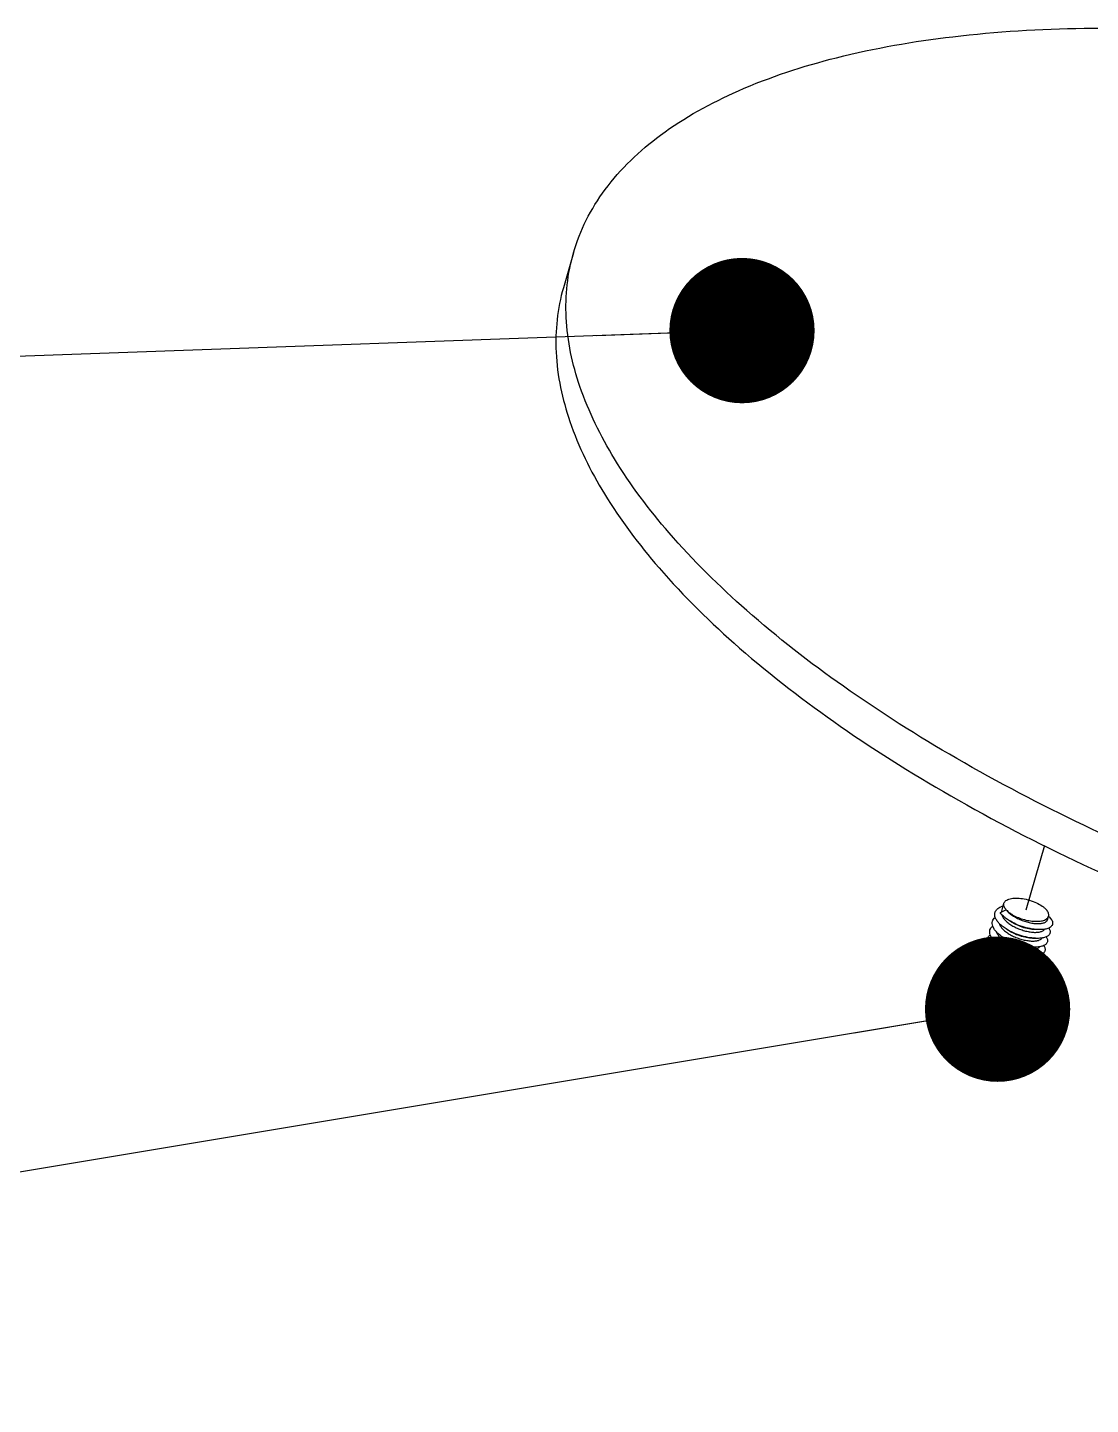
# Model space of a CAD drawing. Header units: millimetres. Extents: x -1 to 407, y -1 to 283.
# Drawn here: x 191.29 to 204.46, y 204.52 to 221.57 of the extents above; entities that cross this region are included whole.
import ezdxf

# ---------------------------------------------------------------- set-up
doc = ezdxf.new("R2010")
doc.units = ezdxf.units.MM
doc.header["$LTSCALE"] = 23.1
doc.linetypes.add('DASHED', pattern=[0.2, 0.1, -0.1])
doc.layers.get('0').update_dxf_attribs({"linetype": 'CONTINUOUS'})
for name, color, linetype in [('0014-HEAT-SINK', 7, 'CONTINUOUS'), ('03_ALL_AXES', 7, 'CONTINUOUS'), ('20_ALL_FEATURES', 7, 'CONTINUOUS')]:
    doc.layers.add(name, color=color, linetype=linetype)
doc.styles.get("Standard").update_dxf_attribs({"font": 'txt', "width": 0.6})
doc.dimstyles.get("Standard").update_dxf_attribs({"dimtxt": 2.5, "dimasz": 1.8, "dimexe": 0.05, "dimexo": 0.0625, "dimtad": 1, "dimzin": 0, "dimdsep": 46, "dimtxsty": 'Standard', "dimcen": 0.09, "dimadec": 0, "dimazin": 0, "dimtol": 1, "dimtp": 0.01, "dimtm": 0.01, "dimtfac": 1, "dimtofl": 0, "dimtmove": 0, "dimatfit": 3, "dimfxl": 1, "dimtolj": 1, "dimtzin": 0, "dimarcsym": 0})

msp = doc.modelspace()

# ---------------------------------------------------------------- linework, layer by layer
at = {"color": 4, "linetype": 'DASHED'}
msp.add_line((203.664, 210.644), (203.895, 211.444), dxfattribs=at)
at = {"layer": '0014-HEAT-SINK', "color": 7, "linetype": 'Continuous'}
msp.add_line((198.054, 218.778), (197.929, 218.345), dxfattribs=at)
for points, knots in [([(198.054, 218.778), (198.094, 218.917), (198.202, 219.191), (198.527, 219.715), (199.147, 220.301), (200.136, 220.842), (201.364, 221.241), (202.806, 221.49), (204.427, 221.586), (206.189, 221.527), (208.707, 221.236), (211.884, 220.509), (214.927, 219.37), (217.155, 218.233), (218.618, 217.324), (219.867, 216.365), (220.582, 215.666), (220.889, 215.311)], [0, 0, 0, 0, 0.017052, 0.034563, 0.072435, 0.116111, 0.166678, 0.224273, 0.288392, 0.358097, 0.432153, 0.587363, 0.741558, 0.814388, 0.882451, 0.944593, 1, 1, 1, 1]), ([(199.239, 215.311), (198.99, 215.598), (198.56, 216.167), (198.111, 217.071), (197.92, 217.952), (197.98, 218.521), (198.054, 218.778)], [0, 0, 0, 0, 0.298831, 0.559484, 0.78884, 1, 1, 1, 1]), ([(197.929, 218.345), (197.855, 218.088), (197.795, 217.519), (197.986, 216.638), (198.435, 215.734), (198.865, 215.165), (199.114, 214.878)], [0, 0, 0, 0, 0.21116, 0.440517, 0.701171, 1, 1, 1, 1]), ([(221.913, 211.436), (221.781, 211.174), (221.397, 210.667), (220.576, 210.069), (219.517, 209.602), (218.243, 209.272), (216.779, 209.083), (215.159, 209.04), (213.419, 209.142), (210.964, 209.476), (207.892, 210.227), (204.961, 211.361), (202.824, 212.476), (201.422, 213.362), (200.223, 214.292), (199.535, 214.968), (199.239, 215.311)], [0, 0, 0, 0, 0.035216, 0.074951, 0.120822, 0.173416, 0.232594, 0.297727, 0.367844, 0.441742, 0.595239, 0.746605, 0.817919, 0.884569, 0.945508, 1, 1, 1, 1]), ([(199.114, 214.878), (199.421, 214.523), (200.135, 213.824), (201.385, 212.866), (202.848, 211.957), (205.076, 210.82), (208.119, 209.681), (211.296, 208.953), (213.813, 208.663), (215.575, 208.603), (217.197, 208.699), (218.638, 208.949), (219.867, 209.348), (220.856, 209.888), (221.476, 210.475), (221.801, 210.998), (221.908, 211.273), (221.948, 211.411)], [0, 0, 0, 0, 0.055408, 0.11755, 0.185613, 0.258443, 0.412639, 0.567849, 0.641906, 0.71161, 0.775728, 0.833323, 0.883891, 0.927566, 0.965437, 0.982948, 1, 1, 1, 1])]:
    msp.add_open_spline(points, degree=3, knots=knots, dxfattribs=at)
at = {"layer": '03_ALL_AXES', "color": 7, "linetype": 'Continuous'}
for p, q in [((203.36, 210.625), (203.388, 210.723)), ((203.928, 210.52), (203.94, 210.562)), ((202.804, 209.719), (202.807, 209.73)), ((202.945, 209.837), (203.069, 209.872)), ((203.844, 209.578), (203.754, 209.678)), ((203.844, 209.578), (203.849, 209.572)), ((203.9, 209.403), (203.903, 209.414))]:
    msp.add_line(p, q, dxfattribs=at)
for centre, radius, start, end in [((202.91, 209.7), 0.107, 163.9013, 169.3961), ((202.911, 209.7), 0.108, 169.3935, 169.8283), ((203.8, 209.443), 0.108, 337.9453, 343.8869)]:
    msp.add_arc(centre, radius, start, end, dxfattribs=at)
for points, knots in [([(202.807, 209.73), (202.81, 209.742), (202.822, 209.767), (202.853, 209.797), (202.895, 209.821), (202.927, 209.833), (202.945, 209.837)], [0, 0, 0, 0, 0.209243, 0.437745, 0.699082, 1, 1, 1, 1]), ([(202.858, 209.561), (202.846, 209.574), (202.827, 209.6), (202.806, 209.641), (202.797, 209.682), (202.8, 209.707), (202.804, 209.719)], [0, 0, 0, 0, 0.298824, 0.55948, 0.788838, 1, 1, 1, 1]), ([(202.861, 209.572), (202.85, 209.584), (202.832, 209.608), (202.812, 209.646), (202.802, 209.684), (202.802, 209.708), (202.804, 209.719)], [0, 0, 0, 0, 0.296179, 0.557306, 0.788578, 1, 1, 1, 1]), ([(202.858, 209.561), (202.872, 209.545), (202.904, 209.513), (202.961, 209.469), (203.028, 209.428), (203.13, 209.376), (203.269, 209.324), (203.414, 209.291), (203.529, 209.277), (203.609, 209.275), (203.683, 209.279), (203.749, 209.29), (203.805, 209.309), (203.85, 209.333), (203.883, 209.364), (203.896, 209.39), (203.9, 209.403)], [0, 0, 0, 0, 0.055415, 0.117565, 0.185638, 0.258479, 0.412697, 0.567929, 0.641997, 0.711711, 0.775838, 0.833441, 0.884014, 0.927695, 0.965571, 1, 1, 1, 1]), ([(202.861, 209.572), (202.875, 209.556), (202.906, 209.525), (202.962, 209.482), (203.027, 209.441), (203.127, 209.389), (203.263, 209.337), (203.405, 209.304), (203.519, 209.289), (203.598, 209.285), (203.672, 209.288), (203.739, 209.298), (203.796, 209.315), (203.843, 209.338), (203.879, 209.366), (203.894, 209.391), (203.899, 209.403)], [0, 0, 0, 0, 0.0549, 0.116374, 0.183653, 0.255643, 0.40828, 0.562569, 0.636561, 0.706522, 0.771233, 0.829737, 0.881452, 0.92635, 0.965223, 1, 1, 1, 1]), ([(203.903, 209.414), (203.906, 209.425), (203.909, 209.451), (203.9, 209.492), (203.88, 209.533), (203.86, 209.559), (203.849, 209.572)], [0, 0, 0, 0, 0.211162, 0.440519, 0.701174, 1, 1, 1, 1])]:
    msp.add_open_spline(points, degree=3, knots=knots, dxfattribs=at)
at = {"layer": '20_ALL_FEATURES', "color": 7, "linetype": 'Continuous'}
for p, q in [((203.415, 210.644), (203.34, 210.606)), ((203.469, 210.597), (203.469, 210.597)), ((203.482, 210.491), (203.446, 210.514)), ((203.42, 210.274), (203.383, 210.297)), ((203.451, 210.382), (203.415, 210.405)), ((203.802, 210.289), (203.759, 210.288)), ((203.833, 210.397), (203.79, 210.397)), ((203.357, 210.057), (203.321, 210.081)), ((203.388, 210.166), (203.352, 210.189)), ((203.606, 210.087), (203.584, 210.085)), ((203.606, 210.16), (203.606, 210.087)), ((203.739, 210.072), (203.696, 210.072)), ((203.771, 210.18), (203.727, 210.18)), ((203.326, 209.949), (203.29, 209.972)), ((203.708, 209.964), (203.665, 209.964)), ((203.165, 209.778), (203.09, 209.74)), ((203.09, 209.74), (203.1, 209.733)), ((203.1, 209.733), (203.165, 209.778)), ((203.263, 209.733), (203.227, 209.756)), ((203.295, 209.841), (203.258, 209.864)), ((203.646, 209.747), (203.602, 209.747)), ((203.677, 209.856), (203.634, 209.855)), ((203.614, 209.639), (203.571, 209.639))]:
    msp.add_line(p, q, dxfattribs=at)
for centre, radius, start, end in [((203.428, 210.605), 0.0712, 163.8949, 172.1316), ((203.687, 210.914), 0.385, 235.16, 235.5892), ((203.889, 210.579), 0.054, 342.1573, 343.896), ((203.751, 210.352), 0.283, 47.927, 48.0863), ((203.613, 210.102), 0.463, 270.22, 270.7236)]:
    msp.add_arc(centre, radius, start, end, dxfattribs=at)
for points, knots in [([(203.388, 210.723), (203.39, 210.73), (203.397, 210.743), (203.413, 210.758), (203.436, 210.771), (203.464, 210.78), (203.497, 210.786), (203.549, 210.789), (203.62, 210.783), (203.706, 210.763), (203.788, 210.732), (203.85, 210.698), (203.89, 210.668), (203.906, 210.652), (203.913, 210.644)], [0, 0, 0, 0, 0.034438, 0.072325, 0.116017, 0.166605, 0.224223, 0.288367, 0.432064, 0.587334, 0.741589, 0.882406, 0.944574, 1, 1, 1, 1]), ([(203.28, 210.549), (203.277, 210.556), (203.274, 210.571), (203.273, 210.594), (203.278, 210.615), (203.289, 210.635), (203.304, 210.653), (203.333, 210.674), (203.359, 210.685), (203.378, 210.691)], [0, 0, 0, 0, 0.1216, 0.234697, 0.344062, 0.455172, 0.573165, 0.701987, 1, 1, 1, 1]), ([(203.357, 210.585), (203.355, 210.587), (203.349, 210.594), (203.344, 210.601), (203.34, 210.606)], [0, 0, 0, 0, 0.257296, 1, 1, 1, 1]), ([(203.446, 210.514), (203.429, 210.524), (203.398, 210.546), (203.369, 210.572), (203.357, 210.585)], [0, 0, 0, 0, 0.525724, 1, 1, 1, 1]), ([(203.36, 210.582), (203.361, 210.578), (203.367, 210.562), (203.376, 210.546), (203.384, 210.535)], [0, 0, 0, 0, 0.229693, 1, 1, 1, 1]), ([(203.388, 210.693), (203.387, 210.698), (203.385, 210.708), (203.387, 210.719), (203.388, 210.723)], [0, 0, 0, 0, 0.51414, 1, 1, 1, 1]), ([(203.415, 210.644), (203.412, 210.648), (203.4, 210.662), (203.391, 210.68), (203.388, 210.693)], [0, 0, 0, 0, 0.281905, 1, 1, 1, 1]), ([(203.415, 210.644), (203.419, 210.64), (203.434, 210.623), (203.452, 210.609), (203.467, 210.599)], [0, 0, 0, 0, 0.228431, 1, 1, 1, 1]), ([(203.415, 210.644), (203.418, 210.64), (203.431, 210.623), (203.446, 210.609), (203.459, 210.598)], [0, 0, 0, 0, 0.232625, 1, 1, 1, 1]), ([(203.459, 210.598), (203.473, 210.586), (203.504, 210.564), (203.556, 210.535), (203.613, 210.51), (203.672, 210.491), (203.73, 210.478), (203.785, 210.471), (203.834, 210.471), (203.864, 210.476), (203.877, 210.48)], [0, 0, 0, 0, 0.124241, 0.258688, 0.398631, 0.538785, 0.673731, 0.798327, 0.908134, 1, 1, 1, 1]), ([(203.469, 210.597), (203.489, 210.583), (203.532, 210.559), (203.603, 210.531), (203.678, 210.51), (203.751, 210.5), (203.819, 210.499), (203.869, 210.507), (203.901, 210.52), (203.919, 210.532), (203.933, 210.546), (203.938, 210.557), (203.94, 210.562)], [0, 0, 0, 0, 0.13885, 0.29019, 0.444956, 0.593657, 0.727562, 0.840042, 0.88737, 0.928983, 0.965904, 1, 1, 1, 1]), ([(203.94, 210.564), (203.942, 210.57), (203.944, 210.583), (203.939, 210.603), (203.929, 210.624), (203.919, 210.637), (203.913, 210.644)], [0, 0, 0, 0, 0.211166, 0.440509, 0.701191, 1, 1, 1, 1]), ([(203.217, 210.333), (203.214, 210.343), (203.21, 210.363), (203.213, 210.393), (203.226, 210.42), (203.24, 210.434), (203.249, 210.441)], [0, 0, 0, 0, 0.259695, 0.499618, 0.73975, 1, 1, 1, 1]), ([(203.249, 210.441), (203.245, 210.45), (203.241, 210.47), (203.244, 210.501), (203.257, 210.528), (203.271, 210.542), (203.28, 210.549)], [0, 0, 0, 0, 0.26017, 0.50021, 0.740135, 1, 1, 1, 1]), ([(203.295, 210.369), (203.284, 210.38), (203.266, 210.402), (203.253, 210.428), (203.249, 210.441)], [0, 0, 0, 0, 0.536111, 1, 1, 1, 1]), ([(203.326, 210.476), (203.316, 210.488), (203.298, 210.51), (203.284, 210.536), (203.28, 210.549)], [0, 0, 0, 0, 0.53615, 1, 1, 1, 1]), ([(203.415, 210.405), (203.398, 210.416), (203.367, 210.438), (203.339, 210.463), (203.326, 210.476)], [0, 0, 0, 0, 0.525462, 1, 1, 1, 1]), ([(203.329, 210.474), (203.33, 210.47), (203.336, 210.453), (203.345, 210.438), (203.353, 210.427)], [0, 0, 0, 0, 0.229793, 1, 1, 1, 1]), ([(203.353, 210.427), (203.356, 210.423), (203.369, 210.407), (203.384, 210.392), (203.396, 210.382)], [0, 0, 0, 0, 0.232602, 1, 1, 1, 1]), ([(203.384, 210.535), (203.387, 210.531), (203.4, 210.515), (203.415, 210.5), (203.428, 210.49)], [0, 0, 0, 0, 0.232539, 1, 1, 1, 1]), ([(203.428, 210.49), (203.442, 210.478), (203.473, 210.455), (203.525, 210.427), (203.582, 210.402), (203.641, 210.383), (203.699, 210.37), (203.753, 210.363), (203.802, 210.363), (203.832, 210.368), (203.845, 210.372)], [0, 0, 0, 0, 0.124229, 0.258607, 0.398453, 0.538513, 0.673403, 0.798015, 0.907931, 1, 1, 1, 1]), ([(203.833, 210.397), (203.802, 210.397), (203.736, 210.403), (203.636, 210.426), (203.537, 210.462), (203.475, 210.495), (203.446, 210.514)], [0, 0, 0, 0, 0.229706, 0.484997, 0.747946, 1, 1, 1, 1]), ([(203.79, 210.397), (203.765, 210.397), (203.713, 210.401), (203.634, 210.42), (203.555, 210.449), (203.505, 210.476), (203.482, 210.491)], [0, 0, 0, 0, 0.226572, 0.480949, 0.745054, 1, 1, 1, 1]), ([(203.943, 210.416), (203.927, 210.409), (203.891, 210.399), (203.854, 210.397), (203.833, 210.397)], [0, 0, 0, 0, 0.449263, 1, 1, 1, 1]), ([(203.877, 210.48), (203.883, 210.482), (203.895, 210.486), (203.911, 210.495), (203.922, 210.506), (203.926, 210.515), (203.928, 210.52)], [0, 0, 0, 0, 0.302981, 0.564421, 0.792034, 1, 1, 1, 1]), ([(203.944, 210.416), (203.947, 210.41), (203.953, 210.4), (203.959, 210.384), (203.961, 210.368), (203.958, 210.353), (203.952, 210.339), (203.942, 210.327), (203.929, 210.316), (203.918, 210.311), (203.912, 210.308)], [0, 0, 0, 0, 0.143867, 0.272475, 0.389391, 0.499867, 0.610363, 0.727336, 0.856031, 1, 1, 1, 1]), ([(203.941, 210.562), (203.949, 210.555), (203.962, 210.542), (203.978, 210.52), (203.988, 210.499), (203.992, 210.478), (203.989, 210.458), (203.979, 210.441), (203.963, 210.426), (203.95, 210.419), (203.943, 210.416)], [0, 0, 0, 0, 0.167152, 0.312874, 0.438731, 0.548887, 0.650757, 0.754164, 0.868439, 1, 1, 1, 1]), ([(203.186, 210.224), (203.183, 210.234), (203.178, 210.254), (203.181, 210.284), (203.195, 210.312), (203.21, 210.326), (203.218, 210.333)], [0, 0, 0, 0, 0.260235, 0.500028, 0.739806, 1, 1, 1, 1]), ([(203.264, 210.26), (203.253, 210.272), (203.235, 210.294), (203.221, 210.32), (203.217, 210.333)], [0, 0, 0, 0, 0.536534, 1, 1, 1, 1]), ([(203.352, 210.189), (203.335, 210.2), (203.304, 210.221), (203.276, 210.247), (203.264, 210.26)], [0, 0, 0, 0, 0.525556, 1, 1, 1, 1]), ([(203.266, 210.257), (203.267, 210.253), (203.273, 210.237), (203.282, 210.221), (203.29, 210.211)], [0, 0, 0, 0, 0.22985, 1, 1, 1, 1]), ([(203.383, 210.297), (203.367, 210.308), (203.335, 210.33), (203.307, 210.355), (203.295, 210.369)], [0, 0, 0, 0, 0.525633, 1, 1, 1, 1]), ([(203.297, 210.366), (203.299, 210.362), (203.304, 210.345), (203.313, 210.33), (203.322, 210.319)], [0, 0, 0, 0, 0.229572, 1, 1, 1, 1]), ([(203.322, 210.319), (203.324, 210.315), (203.338, 210.298), (203.353, 210.284), (203.365, 210.273)], [0, 0, 0, 0, 0.232635, 1, 1, 1, 1]), ([(203.365, 210.273), (203.381, 210.26), (203.416, 210.235), (203.475, 210.204), (203.539, 210.178), (203.583, 210.166), (203.606, 210.16)], [0, 0, 0, 0, 0.231384, 0.482727, 0.743005, 1, 1, 1, 1]), ([(203.771, 210.18), (203.739, 210.18), (203.673, 210.186), (203.574, 210.21), (203.475, 210.246), (203.412, 210.279), (203.383, 210.297)], [0, 0, 0, 0, 0.229706, 0.484998, 0.747947, 1, 1, 1, 1]), ([(203.396, 210.382), (203.411, 210.37), (203.442, 210.347), (203.494, 210.318), (203.551, 210.294), (203.609, 210.275), (203.668, 210.262), (203.722, 210.255), (203.771, 210.255), (203.801, 210.26), (203.814, 210.263)], [0, 0, 0, 0, 0.124216, 0.258618, 0.398512, 0.538624, 0.673549, 0.79816, 0.908028, 1, 1, 1, 1]), ([(203.802, 210.289), (203.771, 210.289), (203.704, 210.295), (203.605, 210.318), (203.506, 210.354), (203.444, 210.387), (203.415, 210.405)], [0, 0, 0, 0, 0.229706, 0.484998, 0.747947, 1, 1, 1, 1]), ([(203.727, 210.18), (203.703, 210.18), (203.651, 210.185), (203.572, 210.203), (203.493, 210.233), (203.443, 210.259), (203.42, 210.274)], [0, 0, 0, 0, 0.22657, 0.480946, 0.745055, 1, 1, 1, 1]), ([(203.759, 210.288), (203.734, 210.288), (203.682, 210.293), (203.603, 210.312), (203.524, 210.341), (203.474, 210.367), (203.451, 210.382)], [0, 0, 0, 0, 0.226572, 0.480947, 0.745054, 1, 1, 1, 1]), ([(203.912, 210.308), (203.897, 210.301), (203.86, 210.291), (203.823, 210.289), (203.802, 210.289)], [0, 0, 0, 0, 0.448491, 1, 1, 1, 1]), ([(203.814, 210.263), (203.819, 210.265), (203.837, 210.271), (203.854, 210.282), (203.861, 210.293)], [0, 0, 0, 0, 0.297513, 1, 1, 1, 1]), ([(203.845, 210.372), (203.851, 210.373), (203.868, 210.379), (203.886, 210.391), (203.892, 210.402)], [0, 0, 0, 0, 0.298573, 1, 1, 1, 1]), ([(203.912, 210.308), (203.915, 210.303), (203.921, 210.292), (203.927, 210.276), (203.929, 210.26), (203.927, 210.245), (203.921, 210.231), (203.911, 210.218), (203.897, 210.208), (203.886, 210.202), (203.88, 210.199)], [0, 0, 0, 0, 0.144271, 0.273019, 0.38982, 0.500013, 0.610204, 0.726999, 0.855739, 1, 1, 1, 1]), ([(203.123, 210.008), (203.12, 210.018), (203.116, 210.038), (203.119, 210.068), (203.133, 210.095), (203.147, 210.11), (203.155, 210.116)], [0, 0, 0, 0, 0.259656, 0.499517, 0.739642, 1, 1, 1, 1]), ([(203.155, 210.116), (203.151, 210.126), (203.147, 210.146), (203.15, 210.176), (203.163, 210.203), (203.178, 210.217), (203.186, 210.224)], [0, 0, 0, 0, 0.260152, 0.500276, 0.74025, 1, 1, 1, 1]), ([(203.201, 210.044), (203.191, 210.055), (203.172, 210.078), (203.159, 210.103), (203.155, 210.116)], [0, 0, 0, 0, 0.536213, 1, 1, 1, 1]), ([(203.233, 210.152), (203.222, 210.163), (203.204, 210.185), (203.191, 210.211), (203.186, 210.224)], [0, 0, 0, 0, 0.535954, 1, 1, 1, 1]), ([(203.321, 210.081), (203.304, 210.091), (203.273, 210.113), (203.245, 210.139), (203.233, 210.152)], [0, 0, 0, 0, 0.525497, 1, 1, 1, 1]), ([(203.235, 210.15), (203.236, 210.146), (203.241, 210.129), (203.251, 210.113), (203.259, 210.102)], [0, 0, 0, 0, 0.229387, 1, 1, 1, 1]), ([(203.259, 210.102), (203.262, 210.098), (203.275, 210.082), (203.29, 210.067), (203.303, 210.057)], [0, 0, 0, 0, 0.232624, 1, 1, 1, 1]), ([(203.29, 210.211), (203.293, 210.207), (203.306, 210.19), (203.322, 210.175), (203.334, 210.165)], [0, 0, 0, 0, 0.232572, 1, 1, 1, 1]), ([(203.708, 209.964), (203.677, 209.964), (203.611, 209.97), (203.511, 209.993), (203.412, 210.029), (203.35, 210.062), (203.321, 210.081)], [0, 0, 0, 0, 0.229706, 0.484998, 0.747947, 1, 1, 1, 1]), ([(203.334, 210.165), (203.348, 210.153), (203.38, 210.131), (203.431, 210.102), (203.488, 210.077), (203.547, 210.058), (203.605, 210.045), (203.659, 210.038), (203.708, 210.038), (203.738, 210.043), (203.751, 210.047)], [0, 0, 0, 0, 0.124195, 0.258541, 0.398365, 0.538417, 0.673308, 0.797935, 0.907884, 1, 1, 1, 1]), ([(203.606, 210.087), (203.56, 210.097), (203.473, 210.124), (203.39, 210.165), (203.352, 210.189)], [0, 0, 0, 0, 0.506748, 1, 1, 1, 1]), ([(203.584, 210.085), (203.549, 210.093), (203.481, 210.115), (203.418, 210.147), (203.388, 210.166)], [0, 0, 0, 0, 0.505233, 1, 1, 1, 1]), ([(203.696, 210.072), (203.678, 210.072), (203.641, 210.074), (203.603, 210.081), (203.584, 210.085)], [0, 0, 0, 0, 0.474521, 1, 1, 1, 1]), ([(203.606, 210.16), (203.623, 210.157), (203.656, 210.15), (203.703, 210.146), (203.745, 210.147), (203.771, 210.152), (203.783, 210.155)], [0, 0, 0, 0, 0.291993, 0.560457, 0.798151, 1, 1, 1, 1]), ([(203.739, 210.072), (203.718, 210.072), (203.673, 210.075), (203.629, 210.082), (203.606, 210.087)], [0, 0, 0, 0, 0.477285, 1, 1, 1, 1]), ([(203.85, 210.091), (203.834, 210.084), (203.798, 210.075), (203.76, 210.072), (203.739, 210.072)], [0, 0, 0, 0, 0.448711, 1, 1, 1, 1]), ([(203.751, 210.047), (203.757, 210.048), (203.774, 210.054), (203.791, 210.065), (203.798, 210.077)], [0, 0, 0, 0, 0.2979, 1, 1, 1, 1]), ([(203.88, 210.199), (203.865, 210.192), (203.828, 210.183), (203.791, 210.18), (203.771, 210.18)], [0, 0, 0, 0, 0.449219, 1, 1, 1, 1]), ([(203.783, 210.155), (203.788, 210.157), (203.806, 210.163), (203.823, 210.174), (203.83, 210.186)], [0, 0, 0, 0, 0.298485, 1, 1, 1, 1]), ([(203.849, 210.092), (203.853, 210.086), (203.859, 210.076), (203.865, 210.059), (203.867, 210.044), (203.865, 210.028), (203.859, 210.015), (203.849, 210.002), (203.835, 209.991), (203.824, 209.986), (203.818, 209.983)], [0, 0, 0, 0, 0.144315, 0.273187, 0.39017, 0.500538, 0.610822, 0.727567, 0.856099, 1, 1, 1, 1]), ([(203.881, 210.199), (203.884, 210.194), (203.89, 210.184), (203.896, 210.167), (203.898, 210.151), (203.896, 210.136), (203.89, 210.123), (203.88, 210.11), (203.866, 210.1), (203.855, 210.094), (203.85, 210.091)], [0, 0, 0, 0, 0.143874, 0.272447, 0.389292, 0.499692, 0.61014, 0.727121, 0.855889, 1, 1, 1, 1]), ([(203.068, 209.873), (203.07, 209.875), (203.076, 209.885), (203.085, 209.893), (203.092, 209.899)], [0, 0, 0, 0, 0.239829, 1, 1, 1, 1]), ([(203.092, 209.899), (203.089, 209.909), (203.085, 209.929), (203.088, 209.959), (203.101, 209.987), (203.116, 210.002), (203.124, 210.008)], [0, 0, 0, 0, 0.26025, 0.500058, 0.739835, 1, 1, 1, 1]), ([(203.1, 209.881), (203.099, 209.883), (203.096, 209.889), (203.094, 209.894), (203.092, 209.899)], [0, 0, 0, 0, 0.256744, 1, 1, 1, 1]), ([(203.17, 209.935), (203.159, 209.947), (203.141, 209.969), (203.128, 209.995), (203.123, 210.008)], [0, 0, 0, 0, 0.536518, 1, 1, 1, 1]), ([(203.258, 209.864), (203.242, 209.875), (203.21, 209.897), (203.182, 209.922), (203.17, 209.935)], [0, 0, 0, 0, 0.52555, 1, 1, 1, 1]), ([(203.173, 209.932), (203.174, 209.928), (203.179, 209.912), (203.189, 209.897), (203.197, 209.886)], [0, 0, 0, 0, 0.229836, 1, 1, 1, 1]), ([(203.29, 209.972), (203.273, 209.983), (203.242, 210.005), (203.213, 210.031), (203.201, 210.044)], [0, 0, 0, 0, 0.525629, 1, 1, 1, 1]), ([(203.204, 210.041), (203.205, 210.037), (203.21, 210.02), (203.22, 210.005), (203.228, 209.994)], [0, 0, 0, 0, 0.229536, 1, 1, 1, 1]), ([(203.228, 209.994), (203.231, 209.99), (203.244, 209.974), (203.259, 209.959), (203.271, 209.949)], [0, 0, 0, 0, 0.232602, 1, 1, 1, 1]), ([(203.271, 209.949), (203.286, 209.937), (203.317, 209.914), (203.369, 209.885), (203.426, 209.861), (203.485, 209.842), (203.543, 209.829), (203.597, 209.822), (203.646, 209.822), (203.676, 209.827), (203.689, 209.83)], [0, 0, 0, 0, 0.124242, 0.258662, 0.398567, 0.538685, 0.673604, 0.798199, 0.908049, 1, 1, 1, 1]), ([(203.677, 209.856), (203.646, 209.856), (203.579, 209.862), (203.48, 209.885), (203.381, 209.921), (203.319, 209.954), (203.29, 209.972)], [0, 0, 0, 0, 0.229706, 0.484998, 0.747946, 1, 1, 1, 1]), ([(203.303, 210.057), (203.317, 210.045), (203.348, 210.023), (203.4, 209.994), (203.457, 209.969), (203.516, 209.95), (203.574, 209.937), (203.629, 209.93), (203.677, 209.93), (203.707, 209.935), (203.72, 209.939)], [0, 0, 0, 0, 0.124207, 0.258601, 0.398489, 0.538602, 0.673527, 0.798139, 0.908016, 1, 1, 1, 1]), ([(203.634, 209.855), (203.609, 209.855), (203.557, 209.86), (203.478, 209.879), (203.399, 209.908), (203.349, 209.934), (203.326, 209.949)], [0, 0, 0, 0, 0.226565, 0.480939, 0.745053, 1, 1, 1, 1]), ([(203.665, 209.964), (203.64, 209.964), (203.588, 209.968), (203.509, 209.987), (203.43, 210.016), (203.38, 210.043), (203.357, 210.057)], [0, 0, 0, 0, 0.226567, 0.480942, 0.745055, 1, 1, 1, 1]), ([(203.818, 209.983), (203.803, 209.976), (203.766, 209.967), (203.729, 209.964), (203.708, 209.964)], [0, 0, 0, 0, 0.448689, 1, 1, 1, 1]), ([(203.72, 209.939), (203.726, 209.94), (203.743, 209.946), (203.76, 209.957), (203.767, 209.969)], [0, 0, 0, 0, 0.297881, 1, 1, 1, 1]), ([(203.818, 209.983), (203.822, 209.978), (203.828, 209.967), (203.834, 209.951), (203.836, 209.935), (203.833, 209.92), (203.827, 209.906), (203.817, 209.894), (203.803, 209.883), (203.792, 209.877), (203.786, 209.874)], [0, 0, 0, 0, 0.144091, 0.272696, 0.389405, 0.499574, 0.60981, 0.726707, 0.855583, 1, 1, 1, 1]), ([(203.09, 209.74), (203.081, 209.751), (203.067, 209.773), (203.054, 209.809), (203.054, 209.843), (203.062, 209.864), (203.068, 209.873)], [0, 0, 0, 0, 0.294686, 0.54974, 0.777768, 1, 1, 1, 1]), ([(203.227, 209.756), (203.212, 209.765), (203.185, 209.784), (203.149, 209.815), (203.12, 209.847), (203.105, 209.87), (203.1, 209.881)], [0, 0, 0, 0, 0.28791, 0.552346, 0.790056, 1, 1, 1, 1]), ([(203.141, 209.825), (203.142, 209.821), (203.148, 209.804), (203.157, 209.788), (203.165, 209.778)], [0, 0, 0, 0, 0.229569, 1, 1, 1, 1]), ([(203.165, 209.778), (203.176, 209.766), (203.201, 209.742), (203.247, 209.712), (203.301, 209.685), (203.361, 209.662), (203.424, 209.646), (203.486, 209.636), (203.544, 209.633), (203.582, 209.636), (203.599, 209.639)], [0, 0, 0, 0, 0.101459, 0.219313, 0.349759, 0.487695, 0.62736, 0.762848, 0.888609, 1, 1, 1, 1]), ([(203.197, 209.886), (203.21, 209.868), (203.246, 209.833), (203.311, 209.79), (203.388, 209.754), (203.47, 209.728), (203.538, 209.716), (203.588, 209.713), (203.621, 209.715), (203.65, 209.719), (203.674, 209.727), (203.692, 209.737), (203.701, 209.747), (203.705, 209.752)], [0, 0, 0, 0, 0.120264, 0.261344, 0.414649, 0.569092, 0.71302, 0.777749, 0.836168, 0.887529, 0.931525, 0.96853, 1, 1, 1, 1]), ([(203.614, 209.639), (203.583, 209.639), (203.517, 209.645), (203.417, 209.668), (203.319, 209.705), (203.256, 209.737), (203.227, 209.756)], [0, 0, 0, 0, 0.229706, 0.484998, 0.747947, 1, 1, 1, 1]), ([(203.646, 209.747), (203.614, 209.747), (203.548, 209.753), (203.449, 209.776), (203.35, 209.813), (203.287, 209.846), (203.258, 209.864)], [0, 0, 0, 0, 0.229706, 0.484997, 0.747947, 1, 1, 1, 1]), ([(203.571, 209.639), (203.547, 209.639), (203.494, 209.644), (203.415, 209.662), (203.337, 209.691), (203.287, 209.718), (203.263, 209.733)], [0, 0, 0, 0, 0.22656, 0.480941, 0.74505, 1, 1, 1, 1]), ([(203.602, 209.747), (203.578, 209.747), (203.526, 209.752), (203.447, 209.77), (203.368, 209.8), (203.318, 209.826), (203.295, 209.841)], [0, 0, 0, 0, 0.226564, 0.480939, 0.745053, 1, 1, 1, 1]), ([(203.689, 209.75), (203.685, 209.749), (203.671, 209.748), (203.657, 209.747), (203.646, 209.747)], [0, 0, 0, 0, 0.239318, 1, 1, 1, 1]), ([(203.786, 209.874), (203.771, 209.868), (203.735, 209.858), (203.697, 209.856), (203.677, 209.856)], [0, 0, 0, 0, 0.449339, 1, 1, 1, 1]), ([(203.689, 209.83), (203.695, 209.832), (203.712, 209.838), (203.729, 209.849), (203.736, 209.861)], [0, 0, 0, 0, 0.298188, 1, 1, 1, 1]), ([(203.756, 209.767), (203.746, 209.762), (203.724, 209.755), (203.701, 209.751), (203.689, 209.75)], [0, 0, 0, 0, 0.462902, 1, 1, 1, 1]), ([(203.756, 209.767), (203.761, 209.759), (203.769, 209.744), (203.774, 209.719), (203.769, 209.695), (203.759, 209.683), (203.754, 209.677)], [0, 0, 0, 0, 0.289393, 0.535744, 0.76225, 1, 1, 1, 1]), ([(203.787, 209.874), (203.791, 209.869), (203.797, 209.859), (203.802, 209.842), (203.804, 209.827), (203.802, 209.812), (203.796, 209.798), (203.786, 209.786), (203.772, 209.775), (203.762, 209.769), (203.756, 209.767)], [0, 0, 0, 0, 0.143717, 0.272186, 0.388987, 0.499402, 0.60991, 0.726973, 0.855823, 1, 1, 1, 1]), ([(203.754, 209.677), (203.747, 209.671), (203.73, 209.66), (203.699, 209.648), (203.661, 209.641), (203.633, 209.639), (203.618, 209.639)], [0, 0, 0, 0, 0.192027, 0.421295, 0.691068, 1, 1, 1, 1])]:
    msp.add_open_spline(points, degree=3, knots=knots, dxfattribs=at)

# ---------------------------------------------------------------- leaders
at = {"color": 2, "linetype": 'Continuous'}
for points in [[(200.142, 217.815), (165.97, 216.594), (165.72, 216.594)], [(203.309, 209.412), (173.936, 204.517), (173.686, 204.517)]]:
    msp.add_leader(points, dimstyle='Standard', override={"dimtad": 0, "dimldrblk": 'DOT'}, dxfattribs=at)

doc.saveas('drawing.dxf')
